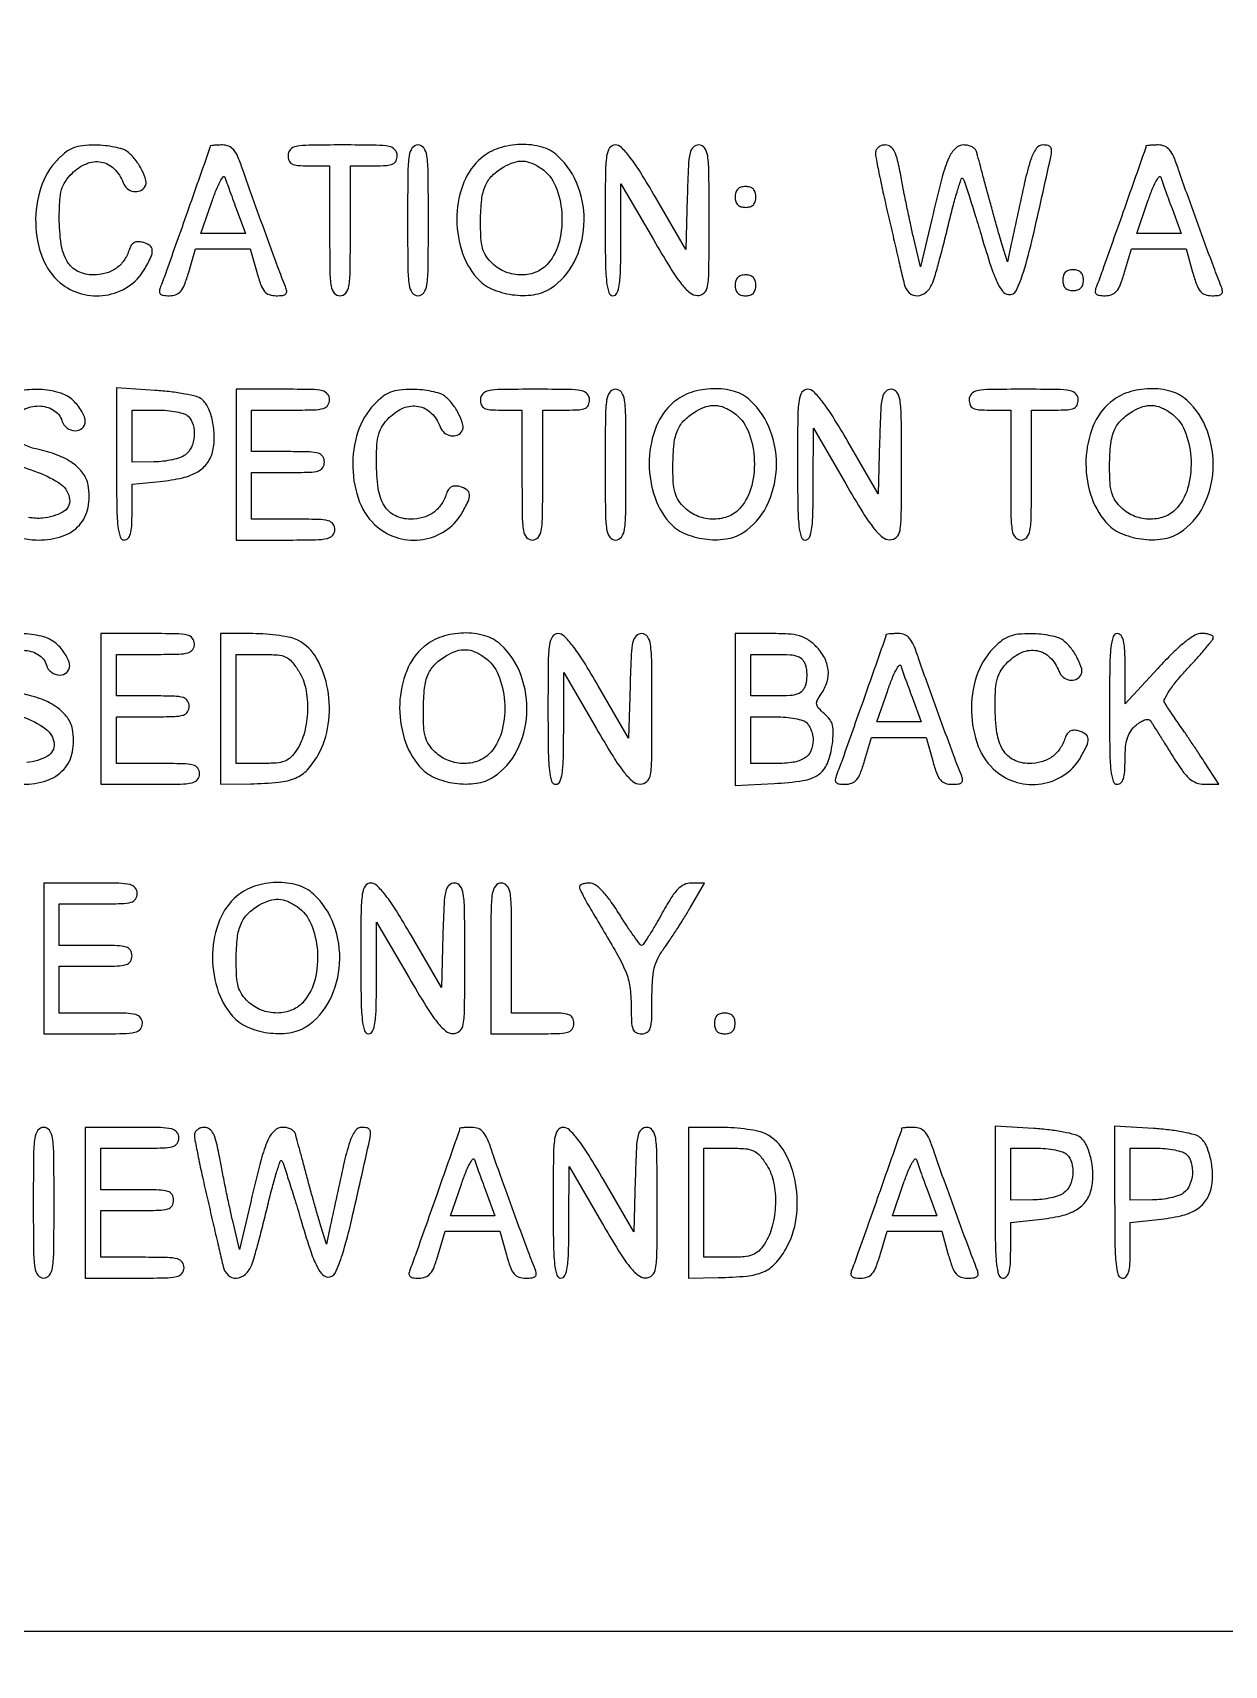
# Model space of a CAD drawing. Extents: x 0 to 1066, y 0 to 761.
# Drawn here: x 895.23 to 914.62, y 228.46 to 255.04 of the extents above; entities that cross this region are included whole.
import ezdxf

# ---------------------------------------------------------------- set-up
doc = ezdxf.new("R2010")
doc.units = 0
doc.header["$MEASUREMENT"] = 0

msp = doc.modelspace()

# ---------------------------------------------------------------- linework, layer by layer
for points in [[(183.390323, 95.266879, 0.000001), (192.989143, 95.254457, 0.000118)], [(479.458836, 95.240684, -0.000004), (502.524384, 95.211821, -0.198594)], [(710.559243, 95.267872, -0.000023), (733.258836, 95.240684, -0.000004), (756.324384, 95.211821, -0.198594)], [(542.992229, 95.24091, -0.000004), (565.972908, 95.212432, -0.198597)], [(606.442229, 95.24091, -0.000004), (629.422908, 95.212432, -0.198597)], [(669.892229, 95.24091, -0.000004), (692.872908, 95.212432, -0.198597)], [(895.072637, 248.897203, -0.123853), (895.327031, 248.959698, -0.133716), (895.566353, 248.8931, -0.183571), (895.703873, 248.719672, 0.153609), (895.785787, 248.603012, 0.157876), (895.918816, 248.555861, 0.194842), (896.034796, 248.599172, 0.210147), (896.0832, 248.709253, 0.093821), (896.069533, 248.781446, 0.037607), (896.025683, 248.87237, 0.035541), (895.962323, 248.965863, 0.037508), (895.887397, 249.047653, 0.118482), (895.66167, 249.176394, 0.061394), (895.339323, 249.228356, 0.060569), (895.007156, 249.200454, 0.10142)], [(895.04714, 246.810565, 0.059042), (895.320273, 246.7782, 0.079385), (895.709477, 246.840386, 0.130563), (895.987288, 247.021024, 0.137881), (896.129428, 247.307502, 0.093265), (896.129628, 247.674247, 0.114024), (896.046095, 247.865128, 0.079467), (895.87707, 248.029886, 0.063948), (895.627722, 248.1617, 0.038754), (895.306566, 248.254434, -0.060203), (895.089887, 248.327177, -0.103319)], [(894.873044, 248.047662, 0.013145), (895.314497, 247.877657, -0.070637), (895.688995, 247.681569, -0.215768), (895.828751, 247.438824, -0.299828), (895.720996, 247.234464, -0.104684), (895.387204, 247.13327, -0.073735), (895.160738, 247.147205, -0.104161)], [(895.073231, 244.983498, -0.133716), (895.312553, 244.9169, -0.183571), (895.450073, 244.743472, 0.153609), (895.531987, 244.626812, 0.157876), (895.665016, 244.579661, 0.194842), (895.780996, 244.622972, 0.210147), (895.8294, 244.733053, 0.093821), (895.815733, 244.805246, 0.037607), (895.771883, 244.89617, 0.035541), (895.708523, 244.989663, 0.037508), (895.633597, 245.071453, 0.118482), (895.40787, 245.200194, 0.061394), (895.085523, 245.252156, 0.060569)], [(895.066473, 242.802, 0.079385), (895.455677, 242.864186, 0.130563), (895.733488, 243.044824, 0.137881), (895.875628, 243.331302, 0.093265), (895.875828, 243.698047, 0.114024), (895.792295, 243.888928, 0.079467), (895.62327, 244.053686, 0.063948), (895.373922, 244.1855, 0.038754), (895.052766, 244.278234, -0.060203)], [(895.060697, 243.901457, -0.070637), (895.435195, 243.705369, -0.215768), (895.574951, 243.462624, -0.299828), (895.467196, 243.258264, -0.104684), (895.133404, 243.15707, -0.073735)]]:
    msp.add_lwpolyline(points, format="xyb")
for points in [[(409.06215, 749.15415), (40.8618, 749.132981), (40.8618, 380.65769), (40.8618, 12.1824), (501.2973, 12.1824), (961.7328, 12.1824), (961.7328, 380.646631), (961.7328, 749.110861), (961.41555, 749.1633, 0.040886), (961.153339, 749.184871, 0.000002), (934.190609, 749.194398, 0.000089), (904.448031, 749.199508, 0.000054), (869.1804, 749.195529, -0.000029), (813.61687, 749.186499, -0.000004), (696.10453, 749.175037, -0.000004), (556.774728, 749.163736, -0.000004)], [(895.626829, 252.96332, 0.114205), (895.358961, 252.51294, 0.083506), (895.276034, 251.934964, 0.085163), (895.386564, 251.372494, 0.127519), (895.675003, 250.966427, 0.108551), (896.020866, 250.784935, 0.105254), (896.415005, 250.762343, 0.106878), (896.779422, 250.901773, 0.11522), (897.042118, 251.176512, 0.021165), (897.150799, 251.379661, 0.127063), (897.173965, 251.496249, 0.232712), (897.131227, 251.571958, 0.086167), (897.016743, 251.624143, 0.067058), (896.939889, 251.633555, 0.120753), (896.878762, 251.617791, 0.12276), (896.832509, 251.575809, 0.07065), (896.799701, 251.507611, -0.072622), (896.713576, 251.330371, -0.089596), (896.585095, 251.199459, -0.08774), (896.416631, 251.119938, -0.066597), (896.213787, 251.0928, -0.114856), (895.963675, 251.151022, -0.145297), (895.790122, 251.311408, -0.099183), (895.690515, 251.594334, -0.035212), (895.6602, 252.024269, -0.014703), (895.668529, 252.307443, -0.055361), (895.698425, 252.482221, -0.07729), (895.759879, 252.614712, -0.049247), (895.867855, 252.746345, -0.096703), (896.101425, 252.903612, -0.146157), (896.343427, 252.930224, -0.15206), (896.553632, 252.82011, -0.107279), (896.699138, 252.59445, 0.127947), (896.765411, 252.500326, 0.131147), (896.86856, 252.451514, 0.142401), (896.975876, 252.462466, 0.159485), (897.055019, 252.529252, 0.211029), (897.069163, 252.631373, 0.047286), (897.003619, 252.798949, 0.046742), (896.895502, 252.97111, 0.065556), (896.767331, 253.099359, 0.088545), (896.690229, 253.139319, 0.025252), (896.559136, 253.172936, 0.02458), (896.404706, 253.196494, 0.023821), (896.247078, 253.205109, 0.026305), (896.03703, 253.195519, 0.068477), (895.890186, 253.160366, 0.074054), (895.765048, 253.088792, 0.034872)], [(898.113595, 253.18665, -0.084799), (898.107091, 253.148634, -0.000052), (897.74112, 252.109862, -0.000388), (897.405576, 251.160128, -0.009822), (897.308575, 250.90245, 0.060048), (897.288983, 250.828719, 0.230938), (897.303232, 250.784862, 0.170663), (897.351325, 250.760754, 0.031659), (897.451579, 250.7544, 0.086283), (897.559694, 250.773197, 0.134827), (897.636523, 250.827159, 0.082591), (897.698596, 250.93417, 0.018432), (897.766068, 251.1351), (897.878476, 251.5158), (898.323443, 251.5158), (898.768411, 251.5158), (898.875, 251.1351, 0.017944), (898.940385, 250.93019, 0.087286), (899.000612, 250.824731, 0.141822), (899.077834, 250.772352, 0.078722), (899.191146, 250.7544, 0.029308), (899.296292, 250.760568, 0.166988), (899.346022, 250.784476, 0.236769), (899.360864, 250.828266, 0.061225), (899.34109, 250.90245, -0.006965), (899.218801, 251.218806, -0.001209), (898.997545, 251.82024, -0.001323), (898.777817, 252.426987, -0.005089), (898.646052, 252.80595, 0.017403), (898.567281, 253.0157, 0.074917), (898.498522, 253.129475, 0.125362), (898.418816, 253.187372, 0.094981), (898.312249, 253.2078, 0.00999), (898.236084, 253.206278, 0.016528), (898.171952, 253.201587, 0.010464), (898.120848, 253.195062, 0.371455)], [(899.3826, 253.0386, 0.094959), (899.399163, 252.952174, 0.184152), (899.44605, 252.901125, 0.098846), (899.539039, 252.87573, 0.017388), (899.721, 252.8694), (900.0594, 252.8694), (900.0594, 251.8119, 0.002827), (900.063131, 251.151941, 0.036854), (900.083934, 250.907737, 0.138781), (900.135194, 250.797268, 0.218517), (900.2286, 250.7544, 0.218517), (900.322006, 250.797268, 0.138781), (900.373266, 250.907737, 0.036854), (900.394069, 251.151941, 0.002827), (900.3978, 251.8119), (900.3978, 252.8694), (900.7785, 252.8694, 0.013964), (900.988258, 252.875259, 0.090841), (901.090463, 252.89995, 0.188085), (901.141034, 252.950995, 0.102588), (901.1592, 253.0386, 0.193568), (901.122002, 253.131085, 0.15568), (901.027013, 253.182621, 0.043488), (900.818005, 253.203867, 0.003595), (900.2709, 253.2078, 0.003595), (899.723795, 253.203867, 0.043488), (899.514788, 253.182621, 0.15568), (899.419798, 253.131085, 0.193568)], [(901.3284, 251.9811, 0.002322), (901.331989, 251.208238, 0.031956), (901.352467, 250.928887, 0.123223), (901.403278, 250.802509, 0.240299), (901.4976, 250.7544, 0.240299), (901.591922, 250.802509, 0.123223), (901.642733, 250.928887, 0.031956), (901.663211, 251.208238, 0.002322), (901.6668, 251.9811, 0.002322), (901.663211, 252.753962, 0.031956), (901.642733, 253.033312, 0.123223), (901.591922, 253.159691, 0.240299), (901.4976, 253.2078, 0.240299), (901.403278, 253.159691, 0.123223), (901.352467, 253.033312, 0.031956), (901.331989, 252.753962, 0.002322)], [(902.527603, 252.995773, 0.123885), (902.244412, 252.603077, 0.085485), (902.130837, 252.064157, 0.082885), (902.203308, 251.502136, 0.104562), (902.455039, 251.043526, 0.111799), (902.693009, 250.867175, 0.06908), (903.029408, 250.771481, 0.069045), (903.379365, 250.771015, 0.111332), (903.657282, 250.875081, 0.131426), (904.038039, 251.30106, 0.103697), (904.198454, 251.900711, 0.101152), (904.10579, 252.527053, 0.118621), (903.775171, 253.026619, 0.118666), (903.515435, 253.173201, 0.075716), (903.169756, 253.217138, 0.073305), (902.814741, 253.155807, 0.095814)], [(904.5432, 251.9811, 0.003213), (904.547528, 251.307579, 0.022561), (904.566538, 250.98, 0.049302), (904.602453, 250.804277, 0.328801), (904.6701, 250.7544, 0.295501), (904.735472, 250.796731, 0.070336), (904.773206, 250.927431, 0.029944), (904.79324, 251.174994, 0.004715), (904.798837, 251.66385), (904.800674, 252.5733), (905.327587, 251.667157, 0.006242), (905.606961, 251.200224, 0.029041), (905.786682, 250.942937, 0.052989), (905.923926, 250.802438, 0.170079), (906.04485, 250.757707, 0.199339), (906.153131, 250.800473, 0.163117), (906.210825, 250.911906, 0.036571), (906.231904, 251.170781, 0.002034), (906.2352, 251.9811, 0.002367), (906.231569, 252.748272, 0.031318), (906.211184, 253.030583, 0.117824), (906.161377, 253.159277, 0.246563), (906.06896, 253.2078, 0.195513), (905.978155, 253.170882, 0.145553), (905.924852, 253.075456, 0.043894), (905.897339, 252.869193, 0.004128), (905.87861, 252.357918), (905.8545, 251.508036), (905.361317, 252.357918, 0.007787), (905.121238, 252.757183, 0.025041), (904.944401, 253.01181, 0.035073), (904.806547, 253.166718, 0.195814), (904.705667, 253.2078, 0.254619), (904.615661, 253.158788, 0.110911), (904.567151, 253.026958, 0.030502), (904.546887, 252.740786, 0.002427)], [(908.9424, 253.080204, 0.047767), (908.950643, 252.994113, 0.002528), (909.004438, 252.723143, 0.003959), (909.072692, 252.401257, 0.00287), (909.153593, 252.043854, -0.000002), (909.2377, 251.681938, -0.000002), (909.315737, 251.346131, -0.000002), (909.381237, 251.064267, -0.000017), (909.409005, 250.94475, 0.147869), (909.490327, 250.803331, 0.205885), (909.625844, 250.753982, 0.176392), (909.771655, 250.816675, 0.11354), (909.875046, 250.971283, 0.021448), (909.917456, 251.099071, 0.003611), (909.986271, 251.347407, 0.003945), (910.062781, 251.640664, 0.003496), (910.137889, 251.947147, -0.006156), (910.21012, 252.235252, -0.010899), (910.277762, 252.470699, -0.005551), (910.338441, 252.658407, -0.556878), (910.36075, 252.66365, -0.11647), (910.38387, 252.626234, -0.001547), (910.469785, 252.365681, -0.004332), (910.566093, 252.061634, -0.00282), (910.672285, 251.708936, 0.006286), (910.818608, 251.234877, 0.030826), (910.920862, 250.974023, 0.058933), (911.010981, 250.828003, 0.190588), (911.107884, 250.772075, 0.326366), (911.230475, 250.836544, 0.039676), (911.349107, 251.136683, 0.018108), (911.503341, 251.714396, 0.002117), (911.795334, 253.01745, 0.040046), (911.808278, 253.11193, 0.15964), (911.793414, 253.167694, 0.190105), (911.750544, 253.198168, 0.060633), (911.671408, 253.2078, 0.243546), (911.558412, 253.14929, 0.075824), (911.470229, 252.973017, 0.023764), (911.368662, 252.59873, 0.001912), (911.152079, 251.6004), (911.089026, 251.3043), (910.998798, 251.6004, -0.004222), (910.954212, 251.751272, -0.001439), (910.891959, 251.971054, -0.00143), (910.824605, 252.214156, -0.001648), (910.761796, 252.4464, 0.00027), (910.703398, 252.664717, 0.000345), (910.649337, 252.865831, 0.000267), (910.6038, 253.034413, 0.002921), (910.585066, 253.10205, 0.133791), (910.560706, 253.142501, 0.071199), (910.512812, 253.176736, 0.062684), (910.44991, 253.199928, 0.057069), (910.381161, 253.2078, 0.191396), (910.243437, 253.153076, 0.101864), (910.136533, 253.000552, 0.038771), (910.028981, 252.687373, 0.004991), (909.85795, 251.998387), (909.673606, 251.22274), (909.564833, 251.68652, -0.004337), (909.516244, 251.902087, -0.002315), (909.45972, 252.169385, -0.002304), (909.404521, 252.442877, -0.003592), (909.359745, 252.67905, 0.011053), (909.302827, 252.956579, 0.057006), (909.250863, 253.10429, 0.121799), (909.187834, 253.17995, 0.159795), (909.102915, 253.2078, 0.077986), (909.041596, 253.198177, 0.090324), (908.989551, 253.170319, 0.100781), (908.954758, 253.128866, 0.124994)], [(913.341595, 253.18665, -0.084799), (913.335091, 253.148634, -0.000052), (912.96912, 252.109862, -0.000388), (912.633576, 251.160128, -0.009822), (912.536575, 250.90245, 0.060048), (912.516983, 250.828719, 0.230938), (912.531232, 250.784862, 0.170663), (912.579325, 250.760754, 0.031659), (912.679579, 250.7544, 0.086283), (912.787694, 250.773197, 0.134827), (912.864523, 250.827159, 0.082591), (912.926596, 250.93417, 0.018432), (912.994068, 251.1351), (913.106476, 251.5158), (913.551443, 251.5158), (913.996411, 251.5158), (914.103, 251.1351, 0.017944), (914.168385, 250.93019, 0.087286), (914.228612, 250.824731, 0.141822), (914.305834, 250.772352, 0.078722), (914.419146, 250.7544, 0.029308), (914.524292, 250.760568, 0.166988), (914.574022, 250.784476, 0.236769), (914.588864, 250.828266, 0.061225), (914.56909, 250.90245, -0.006965), (914.446801, 251.218806, -0.001209), (914.225545, 251.82024, -0.001323), (914.005817, 252.426987, -0.005089), (913.874052, 252.80595, 0.017403), (913.795281, 253.0157, 0.074917), (913.726522, 253.129475, 0.125362), (913.646816, 253.187372, 0.094981), (913.540249, 253.2078, 0.00999), (913.464084, 253.206278, 0.016528), (913.399952, 253.201587, 0.010464), (913.348848, 253.195062, 0.371455)], [(903.506697, 252.824039, -0.143223), (903.734398, 252.539723, -0.079931), (903.83686, 252.104553, -0.077332), (903.798665, 251.643418, -0.11509), (903.617396, 251.28315, -0.119537), (903.428984, 251.143595, -0.098447), (903.183327, 251.092952, -0.09388), (902.926877, 251.139662, -0.097006), (902.708603, 251.276747, -0.056872), (902.607683, 251.39584, -0.080028), (902.549787, 251.522196, -0.054705), (902.521963, 251.693924, -0.014142), (902.515491, 251.974697, -0.025001), (902.534555, 252.319555, -0.075567), (902.593982, 252.546538, -0.098225), (902.707437, 252.711405, -0.062967), (902.8935, 252.851819, -0.051006), (903.058266, 252.925158, -0.090781), (903.204914, 252.945195, -0.090761), (903.349171, 252.911981, -0.050966)], [(898.539755, 252.17145), (898.689544, 251.7696), (898.327238, 251.7696), (897.964932, 251.7696), (898.142743, 252.284018, -0.011999), (898.213493, 252.473824, -0.026422), (898.278517, 252.614259, -0.047278), (898.328834, 252.690901, -0.601846), (898.35526, 252.685868, 0.009837), (898.377096, 252.619695, 0.001488), (898.423771, 252.488323, 0.001668), (898.479862, 252.333556, 0.001442)], [(906.6582, 252.3618, 0.072254), (906.668931, 252.287931, 0.124864), (906.7005, 252.2349, 0.124864), (906.753531, 252.203331, 0.072254), (906.8274, 252.1926, 0.072254), (906.901269, 252.203331, 0.124864), (906.9543, 252.2349, 0.124864), (906.985869, 252.287931, 0.072254), (906.9966, 252.3618, 0.072254), (906.985869, 252.435669, 0.124864), (906.9543, 252.4887, 0.124864), (906.901269, 252.520269, 0.072254), (906.8274, 252.531, 0.072254), (906.753531, 252.520269, 0.124864), (906.7005, 252.4887, 0.124864), (906.668931, 252.435669, 0.072254)], [(913.767755, 252.17145), (913.917544, 251.7696), (913.555238, 251.7696), (913.192932, 251.7696), (913.370743, 252.284018, -0.011999), (913.441493, 252.473824, -0.026422), (913.506517, 252.614259, -0.047278), (913.556834, 252.690901, -0.601846), (913.58326, 252.685868, 0.009837), (913.605096, 252.619695, 0.001488), (913.651771, 252.488323, 0.001668), (913.707862, 252.333556, 0.001442)], [(911.988, 251.0082, 0.072254), (911.998731, 250.934331, 0.124864), (912.0303, 250.8813, 0.124864), (912.083331, 250.849731, 0.072254), (912.1572, 250.839, 0.072254), (912.231069, 250.849731, 0.124864), (912.2841, 250.8813, 0.124864), (912.315669, 250.934331, 0.072254), (912.3264, 251.0082, 0.072254), (912.315669, 251.082069, 0.124864), (912.2841, 251.1351, 0.124864), (912.231069, 251.166669, 0.072254), (912.1572, 251.1774, 0.072254), (912.083331, 251.166669, 0.124864), (912.0303, 251.1351, 0.124864), (911.998731, 251.082069, 0.072254)], [(906.6582, 250.9236, 0.072254), (906.668931, 250.849731, 0.124864), (906.7005, 250.7967, 0.124864), (906.753531, 250.765131, 0.072254), (906.8274, 250.7544, 0.072254), (906.901269, 250.765131, 0.124864), (906.9543, 250.7967, 0.124864), (906.985869, 250.849731, 0.072254), (906.9966, 250.9236, 0.072254), (906.985869, 250.997469, 0.124864), (906.9543, 251.0505, 0.124864), (906.901269, 251.082069, 0.072254), (906.8274, 251.0928, 0.072254), (906.753531, 251.082069, 0.124864), (906.7005, 251.0505, 0.124864), (906.668931, 250.997469, 0.072254)], [(896.5908, 248.016026, 0.003177), (896.595121, 247.336044, 0.022367), (896.614118, 247.005654, 0.048715), (896.64998, 246.828302, 0.329705), (896.7177, 246.7782, 0.208378), (896.778043, 246.80449, 0.11961), (896.817531, 246.874927, 0.055661), (896.838906, 247.005999, 0.012613), (896.8446, 247.231664), (896.8446, 247.685128), (897.29955, 247.732083, 0.029754), (897.665321, 247.791988, 0.076952), (897.913388, 247.889757, 0.106873), (898.071428, 248.034632, 0.100256), (898.160012, 248.23512, 0.058942), (898.182983, 248.467686, 0.048856), (898.15394, 248.714941, 0.051542), (898.082641, 248.931871, 0.114883), (897.978197, 249.069457, 0.111025), (897.894735, 249.112019, 0.015594), (897.704766, 249.15435, 0.017167), (897.473129, 249.190244, 0.01383), (897.222235, 249.213328), (896.5908, 249.253851)], [(898.5366, 248.0049), (898.5366, 246.7782), (899.3403, 246.7782, 0.004147), (899.831009, 246.78227, 0.047763), (900.022388, 246.803803, 0.16431), (900.109794, 246.855393, 0.179874), (900.144, 246.9474, 0.157888), (900.11446, 247.038616, 0.176663), (900.03825, 247.090162, 0.055952), (899.873378, 247.112253, 0.005351), (899.4672, 247.1166), (898.7904, 247.1166), (898.7904, 247.4973), (898.7904, 247.878), (899.3826, 247.878, 0.006583), (899.732492, 247.882607, 0.063075), (899.879625, 247.905193, 0.183695), (899.94847, 247.956626, 0.142406), (899.9748, 248.0472, 0.142406), (899.94847, 248.137774, 0.183695), (899.879625, 248.189207, 0.063075), (899.732492, 248.211793, 0.006583), (899.3826, 248.2164), (898.7904, 248.2164), (898.7904, 248.5548), (898.7904, 248.8932), (899.4249, 248.8932, 0.005909), (899.802926, 248.897667, 0.059311), (899.958938, 248.91999, 0.180365), (900.031456, 248.971488, 0.150217), (900.0594, 249.0624, 0.17273), (900.026727, 249.154157, 0.168559), (899.943075, 249.20575, 0.050222), (899.760522, 249.227449, 0.004487), (899.298, 249.2316), (898.5366, 249.2316)], [(900.787429, 248.98712, 0.114205), (900.519561, 248.53674, 0.083506), (900.436634, 247.958764, 0.085163), (900.547164, 247.396294, 0.127519), (900.835603, 246.990227, 0.108551), (901.181466, 246.808735, 0.105254), (901.575605, 246.786143, 0.106878), (901.940022, 246.925573, 0.11522), (902.202718, 247.200312, 0.021165), (902.311399, 247.403461, 0.127063), (902.334565, 247.520049, 0.232712), (902.291827, 247.595758, 0.086167), (902.177343, 247.647943, 0.067058), (902.100489, 247.657355, 0.120753), (902.039362, 247.641591, 0.12276), (901.993109, 247.599609, 0.07065), (901.960301, 247.531411, -0.072622), (901.874176, 247.354171, -0.089596), (901.745695, 247.223259, -0.08774), (901.577231, 247.143738, -0.066597), (901.374387, 247.1166, -0.114856), (901.124275, 247.174822, -0.145297), (900.950722, 247.335208, -0.099183), (900.851115, 247.618134, -0.035212), (900.8208, 248.048069, -0.014703), (900.829129, 248.331243, -0.055361), (900.859025, 248.506021, -0.07729), (900.920479, 248.638512, -0.049247), (901.028455, 248.770145, -0.096703), (901.262025, 248.927412, -0.146157), (901.504027, 248.954024, -0.15206), (901.714232, 248.84391, -0.107279), (901.859738, 248.61825, 0.127947), (901.926011, 248.524126, 0.131147), (902.02916, 248.475314, 0.142401), (902.136476, 248.486266, 0.159485), (902.215619, 248.553052, 0.211029), (902.229763, 248.655173, 0.047286), (902.164219, 248.822749, 0.046742), (902.056102, 248.99491, 0.065556), (901.927931, 249.123159, 0.088545), (901.850829, 249.163119, 0.025252), (901.719736, 249.196736, 0.02458), (901.565306, 249.220294, 0.023821), (901.407678, 249.228909, 0.026305), (901.19763, 249.219319, 0.068477), (901.050786, 249.184166, 0.074054), (900.925648, 249.112592, 0.034872)], [(902.5128, 249.0624, 0.094959), (902.529363, 248.975974, 0.184152), (902.57625, 248.924925, 0.098846), (902.669239, 248.89953, 0.017388), (902.8512, 248.8932), (903.1896, 248.8932), (903.1896, 247.8357, 0.002827), (903.193331, 247.175741, 0.036854), (903.214134, 246.931537, 0.138781), (903.265394, 246.821068, 0.218517), (903.3588, 246.7782, 0.218517), (903.452206, 246.821068, 0.138781), (903.503466, 246.931537, 0.036854), (903.524269, 247.175741, 0.002827), (903.528, 247.8357), (903.528, 248.8932), (903.9087, 248.8932, 0.013964), (904.118458, 248.899059, 0.090841), (904.220663, 248.92375, 0.188085), (904.271234, 248.974795, 0.102588), (904.2894, 249.0624, 0.193568), (904.252202, 249.154885, 0.15568), (904.157213, 249.206421, 0.043488), (903.948205, 249.227667, 0.003595), (903.4011, 249.2316, 0.003595), (902.853995, 249.227667, 0.043488), (902.644988, 249.206421, 0.15568), (902.549998, 249.154885, 0.193568)], [(904.5432, 248.0049, 0.002322), (904.546789, 247.232038, 0.031956), (904.567267, 246.952687, 0.123223), (904.618078, 246.826309, 0.240299), (904.7124, 246.7782, 0.240299), (904.806722, 246.826309, 0.123223), (904.857533, 246.952687, 0.031956), (904.878011, 247.232038, 0.002322), (904.8816, 248.0049, 0.002322), (904.878011, 248.777762, 0.031956), (904.857533, 249.057112, 0.123223), (904.806722, 249.183491, 0.240299), (904.7124, 249.2316, 0.240299), (904.618078, 249.183491, 0.123223), (904.567267, 249.057112, 0.031956), (904.546789, 248.777762, 0.002322)], [(905.657803, 249.019573, 0.123885), (905.374612, 248.626877, 0.085485), (905.261037, 248.087957, 0.082885), (905.333508, 247.525936, 0.104562), (905.585239, 247.067326, 0.111799), (905.823209, 246.890975, 0.06908), (906.159608, 246.795281, 0.069045), (906.509565, 246.794815, 0.111332), (906.787482, 246.898881, 0.131426), (907.168239, 247.32486, 0.103697), (907.328654, 247.924511, 0.101152), (907.23599, 248.550853, 0.118621), (906.905371, 249.050419, 0.118666), (906.645635, 249.197001, 0.075716), (906.299956, 249.240938, 0.073305), (905.944941, 249.179607, 0.095814)], [(907.6734, 248.0049, 0.003213), (907.677728, 247.331379, 0.022561), (907.696738, 247.0038, 0.049302), (907.732653, 246.828077, 0.328801), (907.8003, 246.7782, 0.295501), (907.865672, 246.820531, 0.070336), (907.903406, 246.951231, 0.029944), (907.92344, 247.198794, 0.004715), (907.929037, 247.68765), (907.930874, 248.5971), (908.457787, 247.690957, 0.006242), (908.737161, 247.224024, 0.029041), (908.916882, 246.966737, 0.052989), (909.054126, 246.826238, 0.170079), (909.17505, 246.781507, 0.199339), (909.283331, 246.824273, 0.163117), (909.341025, 246.935706, 0.036571), (909.362104, 247.194581, 0.002034), (909.3654, 248.0049, 0.002367), (909.361769, 248.772072, 0.031318), (909.341384, 249.054383, 0.117824), (909.291577, 249.183077, 0.246563), (909.19916, 249.2316, 0.195513), (909.108355, 249.194682, 0.145553), (909.055052, 249.099256, 0.043894), (909.027539, 248.892993, 0.004128), (909.00881, 248.381718), (908.9847, 247.531836), (908.491517, 248.381718, 0.007787), (908.251438, 248.780983, 0.025041), (908.074601, 249.03561, 0.035073), (907.936747, 249.190518, 0.195814), (907.835867, 249.2316, 0.254619), (907.745861, 249.182588, 0.110911), (907.697351, 249.050758, 0.030502), (907.677087, 248.764586, 0.002427)], [(910.4652, 249.0624, 0.094959), (910.481763, 248.975974, 0.184152), (910.52865, 248.924925, 0.098846), (910.621639, 248.89953, 0.017388), (910.8036, 248.8932), (911.142, 248.8932), (911.142, 247.8357, 0.002827), (911.145731, 247.175741, 0.036854), (911.166534, 246.931537, 0.138781), (911.217794, 246.821068, 0.218517), (911.3112, 246.7782, 0.218517), (911.404606, 246.821068, 0.138781), (911.455866, 246.931537, 0.036854), (911.476669, 247.175741, 0.002827), (911.4804, 247.8357), (911.4804, 248.8932), (911.8611, 248.8932, 0.013964), (912.070858, 248.899059, 0.090841), (912.173063, 248.92375, 0.188085), (912.223634, 248.974795, 0.102588), (912.2418, 249.0624, 0.193568), (912.204602, 249.154885, 0.15568), (912.109613, 249.206421, 0.043488), (911.900605, 249.227667, 0.003595), (911.3535, 249.2316, 0.003595), (910.806395, 249.227667, 0.043488), (910.597388, 249.206421, 0.15568), (910.502398, 249.154885, 0.193568)], [(912.764203, 249.019573, 0.123885), (912.481012, 248.626877, 0.085485), (912.367437, 248.087957, 0.082885), (912.439908, 247.525936, 0.104562), (912.691639, 247.067326, 0.111799), (912.929609, 246.890975, 0.06908), (913.266008, 246.795281, 0.069045), (913.615965, 246.794815, 0.111332), (913.893882, 246.898881, 0.131426), (914.274639, 247.32486, 0.103697), (914.435054, 247.924511, 0.101152), (914.34239, 248.550853, 0.118621), (914.011771, 249.050419, 0.118666), (913.752035, 249.197001, 0.075716), (913.406356, 249.240938, 0.073305), (913.051341, 249.179607, 0.095814)], [(897.75828, 248.79168, -0.13151), (897.837434, 248.654669, -0.084316), (897.8548, 248.470715, -0.084006), (897.810413, 248.290681, -0.128741), (897.71175, 248.164967, -0.079472), (897.630395, 248.121501, -0.027293), (897.501572, 248.084804, -0.026323), (897.352663, 248.059196, -0.027554), (897.20415, 248.049891), (896.8446, 248.0472), (896.8446, 248.4702), (896.8446, 248.8932), (897.25068, 248.8932, -0.022886), (897.413585, 248.88574, -0.026473), (897.567296, 248.863378, -0.026952), (897.693495, 248.830981, -0.120635)], [(906.636897, 248.847839, -0.143223), (906.864598, 248.563523, -0.079931), (906.96706, 248.128353, -0.077332), (906.928865, 247.667218, -0.11509), (906.747596, 247.30695, -0.119537), (906.559184, 247.167395, -0.098447), (906.313527, 247.116752, -0.09388), (906.057077, 247.163462, -0.097006), (905.838803, 247.300547, -0.056872), (905.737883, 247.41964, -0.080028), (905.679987, 247.545996, -0.054705), (905.652163, 247.717724, -0.014142), (905.645691, 247.998497, -0.025001), (905.664755, 248.343355, -0.075567), (905.724182, 248.570338, -0.098225), (905.837637, 248.735205, -0.062967), (906.0237, 248.875619, -0.051006), (906.188466, 248.948958, -0.090781), (906.335114, 248.968995, -0.090761), (906.479371, 248.935781, -0.050966)], [(913.743297, 248.847839, -0.143223), (913.970998, 248.563523, -0.079931), (914.07346, 248.128353, -0.077332), (914.035265, 247.667218, -0.11509), (913.853996, 247.30695, -0.119537), (913.665584, 247.167395, -0.098447), (913.419927, 247.116752, -0.09388), (913.163477, 247.163462, -0.097006), (912.945203, 247.300547, -0.056872), (912.844283, 247.41964, -0.080028), (912.786387, 247.545996, -0.054705), (912.758563, 247.717724, -0.014142), (912.752091, 247.998497, -0.025001), (912.771155, 248.343355, -0.075567), (912.830582, 248.570338, -0.098225), (912.944037, 248.735205, -0.062967), (913.1301, 248.875619, -0.051006), (913.294866, 248.948958, -0.090781), (913.441514, 248.968995, -0.090761), (913.585771, 248.935781, -0.050966)], [(896.337, 244.0287), (896.337, 242.802), (897.1407, 242.802, 0.004147), (897.631409, 242.80607, 0.047763), (897.822788, 242.827603, 0.16431), (897.910194, 242.879193, 0.179874), (897.9444, 242.9712, 0.157888), (897.91486, 243.062416, 0.176663), (897.83865, 243.113962, 0.055952), (897.673778, 243.136053, 0.005351), (897.2676, 243.1404), (896.5908, 243.1404), (896.5908, 243.5211), (896.5908, 243.9018), (897.183, 243.9018, 0.006583), (897.532892, 243.906407, 0.063075), (897.680025, 243.928993, 0.183695), (897.74887, 243.980426, 0.142406), (897.7752, 244.071, 0.142406), (897.74887, 244.161574, 0.183695), (897.680025, 244.213007, 0.063075), (897.532892, 244.235593, 0.006583), (897.183, 244.2402), (896.5908, 244.2402), (896.5908, 244.5786), (896.5908, 244.917), (897.2253, 244.917, 0.005909), (897.603326, 244.921467, 0.059311), (897.759338, 244.94379, 0.180365), (897.831856, 244.995288, 0.150217), (897.8598, 245.0862, 0.17273), (897.827127, 245.177957, 0.168559), (897.743475, 245.22955, 0.050222), (897.560922, 245.251249, 0.004487), (897.0984, 245.2554), (896.337, 245.2554)], [(898.2828, 244.0287), (898.2828, 242.802), (898.76925, 242.810433, 0.018847), (899.23222, 242.835933, 0.076273), (899.505629, 242.904281, 0.107083), (899.696818, 243.038069, 0.057946), (899.867022, 243.270964, 0.09461), (900.038013, 243.775618, 0.077415), (900.028601, 244.346231, 0.083451), (899.852967, 244.846665, 0.148656), (899.542784, 245.148403, 0.065462), (899.43044, 245.188866, 0.01784), (899.244459, 245.222574, 0.017725), (899.028831, 245.245991, 0.017594), (898.81155, 245.254153), (898.2828, 245.2554)], [(901.597003, 245.043373, 0.123885), (901.313812, 244.650677, 0.085485), (901.200237, 244.111757, 0.082885), (901.272708, 243.549736, 0.104562), (901.524439, 243.091126, 0.111799), (901.762409, 242.914775, 0.06908), (902.098808, 242.819081, 0.069045), (902.448765, 242.818615, 0.111332), (902.726682, 242.922681, 0.131426), (903.107439, 243.34866, 0.103697), (903.267854, 243.948311, 0.101152), (903.17519, 244.574653, 0.118621), (902.844571, 245.074219, 0.118666), (902.584835, 245.220801, 0.075716), (902.239156, 245.264738, 0.073305), (901.884141, 245.203407, 0.095814)], [(903.6126, 244.0287, 0.003213), (903.616928, 243.355179, 0.022561), (903.635938, 243.0276, 0.049302), (903.671853, 242.851877, 0.328801), (903.7395, 242.802, 0.295501), (903.804872, 242.844331, 0.070336), (903.842606, 242.975031, 0.029944), (903.86264, 243.222594, 0.004715), (903.868237, 243.71145), (903.870074, 244.6209), (904.396987, 243.714757, 0.006242), (904.676361, 243.247824, 0.029041), (904.856082, 242.990537, 0.052989), (904.993326, 242.850038, 0.170079), (905.11425, 242.805307, 0.199339), (905.222531, 242.848073, 0.163117), (905.280225, 242.959506, 0.036571), (905.301304, 243.218381, 0.002034), (905.3046, 244.0287, 0.002367), (905.300969, 244.795872, 0.031318), (905.280584, 245.078183, 0.117824), (905.230777, 245.206877, 0.246563), (905.13836, 245.2554, 0.195513), (905.047555, 245.218482, 0.145553), (904.994252, 245.123056, 0.043894), (904.966739, 244.916793, 0.004128), (904.94801, 244.405518), (904.9239, 243.555636), (904.430717, 244.405518, 0.007787), (904.190638, 244.804783, 0.025041), (904.013801, 245.05941, 0.035073), (903.875947, 245.214318, 0.195814), (903.775067, 245.2554, 0.254619), (903.685061, 245.206388, 0.110911), (903.636551, 245.074558, 0.030502), (903.616287, 244.788386, 0.002427)], [(906.6582, 244.019453), (906.6582, 242.783506), (907.291249, 242.815474, 0.024309), (907.762174, 242.862279, 0.112633), (908.015326, 242.961048, 0.153372), (908.159142, 243.142535, 0.058166), (908.23988, 243.459348, 0.023573), (908.255621, 243.641507, 0.073694), (908.24239, 243.763463, 0.094912), (908.197036, 243.858702, 0.057312), (908.111725, 243.950608, -0.027153), (908.017013, 244.041059, -0.149392), (907.986177, 244.103688, -0.161279), (907.996837, 244.17022, -0.033096), (908.059333, 244.273345, 0.080592), (908.153689, 244.468587, 0.100315), (908.171643, 244.668937, 0.097349), (908.109981, 244.865023, 0.071783), (907.973345, 245.047745, 0.050512), (907.839195, 245.157221, 0.079484), (907.704003, 245.218387, 0.053942), (907.52151, 245.247552, 0.012674), (907.211945, 245.2554), (906.6582, 245.2554)], [(909.111595, 245.23425, -0.084799), (909.105091, 245.196234, -0.000052), (908.73912, 244.157462, -0.000388), (908.403576, 243.207728, -0.009822), (908.306575, 242.95005, 0.060048), (908.286983, 242.876319, 0.230938), (908.301232, 242.832462, 0.170663), (908.349325, 242.808354, 0.031659), (908.449579, 242.802, 0.086283), (908.557694, 242.820797, 0.134827), (908.634523, 242.874759, 0.082591), (908.696596, 242.98177, 0.018432), (908.764068, 243.1827), (908.876476, 243.5634), (909.321443, 243.5634), (909.766411, 243.5634), (909.873, 243.1827, 0.017944), (909.938385, 242.97779, 0.087286), (909.998612, 242.872331, 0.141822), (910.075834, 242.819952, 0.078722), (910.189146, 242.802, 0.029308), (910.294292, 242.808168, 0.166988), (910.344022, 242.832076, 0.236769), (910.358864, 242.875866, 0.061225), (910.33909, 242.95005, -0.006965), (910.216801, 243.266406, -0.001209), (909.995545, 243.86784, -0.001323), (909.775817, 244.474587, -0.005089), (909.644052, 244.85355, 0.017403), (909.565281, 245.0633, 0.074917), (909.496522, 245.177075, 0.125362), (909.416816, 245.234972, 0.094981), (909.310249, 245.2554, 0.00999), (909.234084, 245.253878, 0.016528), (909.169952, 245.249187, 0.010464), (909.118848, 245.242662, 0.371455)], [(910.854829, 245.01092, 0.114205), (910.586961, 244.56054, 0.083506), (910.504034, 243.982564, 0.085163), (910.614564, 243.420094, 0.127519), (910.903003, 243.014027, 0.108551), (911.248866, 242.832535, 0.105254), (911.643005, 242.809943, 0.106878), (912.007422, 242.949373, 0.11522), (912.270118, 243.224112, 0.021165), (912.378799, 243.427261, 0.127063), (912.401965, 243.543849, 0.232712), (912.359227, 243.619558, 0.086167), (912.244743, 243.671743, 0.067058), (912.167889, 243.681155, 0.120753), (912.106762, 243.665391, 0.12276), (912.060509, 243.623409, 0.07065), (912.027701, 243.555211, -0.072622), (911.941576, 243.377971, -0.089596), (911.813095, 243.247059, -0.08774), (911.644631, 243.167538, -0.066597), (911.441787, 243.1404, -0.114856), (911.191675, 243.198622, -0.145297), (911.018122, 243.359008, -0.099183), (910.918515, 243.641934, -0.035212), (910.8882, 244.071869, -0.014703), (910.896529, 244.355043, -0.055361), (910.926425, 244.529821, -0.07729), (910.987879, 244.662312, -0.049247), (911.095855, 244.793945, -0.096703), (911.329425, 244.951212, -0.146157), (911.571427, 244.977824, -0.15206), (911.781632, 244.86771, -0.107279), (911.927138, 244.64205, 0.127947), (911.993411, 244.547926, 0.131147), (912.09656, 244.499114, 0.142401), (912.203876, 244.510066, 0.159485), (912.283019, 244.576852, 0.211029), (912.297163, 244.678973, 0.047286), (912.231619, 244.846549, 0.046742), (912.123502, 245.01871, 0.065556), (911.995331, 245.146959, 0.088545), (911.918229, 245.186919, 0.025252), (911.787136, 245.220536, 0.02458), (911.632706, 245.244094, 0.023821), (911.475078, 245.252709, 0.026305), (911.26503, 245.243119, 0.068477), (911.118186, 245.207966, 0.074054), (910.993048, 245.136392, 0.034872)], [(912.7494, 244.0287, 0.003213), (912.753728, 243.355179, 0.022561), (912.772738, 243.0276, 0.049302), (912.808653, 242.851877, 0.328801), (912.8763, 242.802, 0.195173), (912.935755, 242.826127, 0.124534), (912.97541, 242.890516, 0.061002), (912.997228, 243.00883, 0.015127), (913.0032, 243.206198, -0.022104), (913.012256, 243.410948, -0.055956), (913.041843, 243.556758, -0.072778), (913.09682, 243.668482, -0.065118), (913.183301, 243.764604, -0.036285), (913.257822, 243.819575, -0.064391), (913.326939, 243.851644, -0.094673), (913.381942, 243.858111, -0.234713), (913.415951, 243.838055, -0.004028), (913.449866, 243.785005, -0.000308), (913.540043, 243.64122, -0.000423), (913.64736, 243.469548, -0.000322), (913.7646, 243.28138, 0.013499), (913.92971, 243.03131, 0.056738), (914.048725, 242.896678, 0.094374), (914.161502, 242.828253, 0.087664), (914.29455, 242.80373), (914.528401, 242.802), (914.296848, 243.16155, 0.002746), (914.195027, 243.317765, 0.002011), (914.080391, 243.490036, 0.002032), (913.97051, 243.652299, 0.004505), (913.885129, 243.7749, -0.003474), (913.812013, 243.879429, -0.003611), (913.741303, 243.983632, -0.003478), (913.681423, 244.074626, -0.015688), (913.648509, 244.129077, -0.25502), (913.647685, 244.192793, -0.02513), (913.728871, 244.329245, -0.026088), (913.852127, 244.495091, -0.015703), (914.014289, 244.678977, 0.006298), (914.176261, 244.85583, 0.009352), (914.313207, 245.015091, 0.005062), (914.424096, 245.151832, 0.159541), (914.438961, 245.19195, 0.259665), (914.426517, 245.216467, 0.064446), (914.384768, 245.237375, 0.04954), (914.323797, 245.252074, 0.031664), (914.25105, 245.257487, 0.136814), (914.136834, 245.226983, 0.034876), (913.977468, 245.117336, 0.02706), (913.779076, 244.941048, 0.011695), (913.53375, 244.686437), (913.0068, 244.1133), (913.005, 244.68435, 0.00897), (912.99882, 244.977293, 0.045692), (912.977651, 245.138775, 0.10506), (912.938341, 245.224258, 0.236893), (912.8763, 245.2554, 0.328801), (912.808653, 245.205523, 0.049302), (912.772738, 245.0298, 0.022561), (912.753728, 244.702221, 0.003213)], [(899.557753, 244.64205, -0.090931), (899.670074, 244.360331, -0.056823), (899.700135, 244.005409, -0.056208), (899.649225, 243.647588, -0.081785), (899.52043, 243.356709, -0.053857), (899.427167, 243.243166, -0.102503), (899.328165, 243.179535, -0.073821), (899.190488, 243.148809, -0.018052), (898.95765, 243.1404), (898.5366, 243.1404), (898.5366, 244.0287), (898.5366, 244.917), (898.960843, 244.917, -0.017821), (899.210818, 244.908088, -0.090339), (899.345317, 244.873535, -0.111314), (899.445076, 244.797166, -0.033754)], [(902.576097, 244.871639, -0.143223), (902.803798, 244.587323, -0.079931), (902.90626, 244.152153, -0.077332), (902.868065, 243.691018, -0.11509), (902.686796, 243.33075, -0.119537), (902.498384, 243.191195, -0.098447), (902.252727, 243.140552, -0.09388), (901.996277, 243.187262, -0.097006), (901.778003, 243.324347, -0.056872), (901.677083, 243.44344, -0.080028), (901.619187, 243.569796, -0.054705), (901.591363, 243.741524, -0.014142), (901.584891, 244.022297, -0.025001), (901.603955, 244.367155, -0.075567), (901.663382, 244.594138, -0.098225), (901.776837, 244.759005, -0.062967), (901.9629, 244.899419, -0.051006), (902.127666, 244.972758, -0.090781), (902.274314, 244.992795, -0.090761), (902.418571, 244.959581, -0.050966)], [(907.8003, 244.7478, -0.047189), (907.816979, 244.67069, -0.029688), (907.822452, 244.5786, -0.029688), (907.816979, 244.48651, -0.047189), (907.8003, 244.4094, -0.103276), (907.752162, 244.323974, -0.127418), (907.676871, 244.272647, -0.071188), (907.551844, 244.246946, -0.015153), (907.329299, 244.2402), (906.912, 244.2402), (906.912, 244.5786), (906.912, 244.917), (907.329299, 244.917, -0.015153), (907.551844, 244.910254, -0.071188), (907.676871, 244.884553, -0.127418), (907.752162, 244.833226, -0.103276)], [(909.537755, 244.21905), (909.687544, 243.8172), (909.325238, 243.8172), (908.962932, 243.8172), (909.140743, 244.331618, -0.011999), (909.211493, 244.521424, -0.026422), (909.276517, 244.661859, -0.047278), (909.326834, 244.738501, -0.601846), (909.35326, 244.733468, 0.009837), (909.375096, 244.667295, 0.001488), (909.421771, 244.535923, 0.001668), (909.477862, 244.381156, 0.001442)], [(907.82568, 243.80028, -0.070395), (907.864594, 243.748539, -0.038897), (907.897379, 243.676394, -0.037889), (907.919731, 243.59657, -0.049362), (907.9272, 243.5211, -0.103441), (907.890545, 243.345818, -0.151109), (907.788193, 243.227279, -0.105063), (907.604777, 243.160485, -0.034985), (907.31808, 243.1404), (906.912, 243.1404), (906.912, 243.5211), (906.912, 243.9018), (907.31808, 243.9018, -0.022886), (907.480985, 243.89434, -0.026473), (907.634696, 243.871978, -0.026952), (907.760895, 243.839581, -0.120635)], [(895.4064, 239.9679), (895.4064, 238.7412), (896.2101, 238.7412, 0.004147), (896.700809, 238.74527, 0.047763), (896.892188, 238.766803, 0.16431), (896.979594, 238.818393, 0.179874), (897.0138, 238.9104, 0.157888), (896.98426, 239.001616, 0.176663), (896.90805, 239.053162, 0.055952), (896.743178, 239.075253, 0.005351), (896.337, 239.0796), (895.6602, 239.0796), (895.6602, 239.4603), (895.6602, 239.841), (896.2524, 239.841, 0.006583), (896.602292, 239.845607, 0.063075), (896.749425, 239.868193, 0.183695), (896.81827, 239.919626, 0.142406), (896.8446, 240.0102, 0.142406), (896.81827, 240.100774, 0.183695), (896.749425, 240.152207, 0.063075), (896.602292, 240.174793, 0.006583), (896.2524, 240.1794), (895.6602, 240.1794), (895.6602, 240.5178), (895.6602, 240.8562), (896.2947, 240.8562, 0.005909), (896.672726, 240.860667, 0.059311), (896.828737, 240.88299, 0.180365), (896.901256, 240.934488, 0.150217), (896.9292, 241.0254, 0.17273), (896.896527, 241.117157, 0.168559), (896.812875, 241.16875, 0.050222), (896.630322, 241.190449, 0.004487), (896.1678, 241.1946), (895.4064, 241.1946)], [(898.551403, 240.982573, 0.123885), (898.268212, 240.589877, 0.085485), (898.154637, 240.050957, 0.082885), (898.227108, 239.488936, 0.104562), (898.478839, 239.030326, 0.111799), (898.716809, 238.853975, 0.06908), (899.053208, 238.758281, 0.069045), (899.403165, 238.757815, 0.111332), (899.681082, 238.861881, 0.131426), (900.061839, 239.28786, 0.103697), (900.222254, 239.887511, 0.101152), (900.12959, 240.513853, 0.118621), (899.798971, 241.013419, 0.118666), (899.539235, 241.160001, 0.075716), (899.193556, 241.203938, 0.073305), (898.838541, 241.142607, 0.095814)], [(900.567, 239.9679, 0.003213), (900.571328, 239.294379, 0.022561), (900.590338, 238.9668, 0.049302), (900.626253, 238.791077, 0.328801), (900.6939, 238.7412, 0.295501), (900.759272, 238.783531, 0.070336), (900.797006, 238.914231, 0.029944), (900.81704, 239.161794, 0.004715), (900.822637, 239.65065), (900.824474, 240.5601), (901.351387, 239.653957, 0.006242), (901.630761, 239.187024, 0.029041), (901.810482, 238.929737, 0.052989), (901.947726, 238.789238, 0.170079), (902.06865, 238.744507, 0.199339), (902.176931, 238.787273, 0.163117), (902.234625, 238.898706, 0.036571), (902.255704, 239.157581, 0.002034), (902.259, 239.9679, 0.002367), (902.255369, 240.735072, 0.031318), (902.234984, 241.017383, 0.117824), (902.185177, 241.146077, 0.246563), (902.09276, 241.1946, 0.195513), (902.001955, 241.157682, 0.145553), (901.948652, 241.062256, 0.043894), (901.921139, 240.855993, 0.004128), (901.90241, 240.344718), (901.8783, 239.494836), (901.385117, 240.344718, 0.007787), (901.145038, 240.743983, 0.025041), (900.968201, 240.99861, 0.035073), (900.830347, 241.153518, 0.195814), (900.729467, 241.1946, 0.254619), (900.639461, 241.145588, 0.110911), (900.590951, 241.013758, 0.030502), (900.570687, 240.727586, 0.002427)], [(902.682, 239.9679), (902.682, 238.7412), (903.3588, 238.7412, 0.005351), (903.764978, 238.745547, 0.055952), (903.92985, 238.767637, 0.176663), (904.00606, 238.819184, 0.157888), (904.0356, 238.9104, 0.12648), (904.012532, 239.000132, 0.188641), (903.951, 239.0514, 0.072107), (903.821698, 239.074633, 0.008455), (903.528, 239.0796), (903.0204, 239.0796), (903.0204, 240.1371, 0.002827), (903.016669, 240.797059, 0.036854), (902.995866, 241.041262, 0.138781), (902.944606, 241.151732, 0.218517), (902.8512, 241.1946, 0.240299), (902.756878, 241.146491, 0.123223), (902.706067, 241.020112, 0.031956), (902.685589, 240.740762, 0.002322)], [(904.123869, 241.13115, 0.098044), (904.134163, 241.091374, 0.006751), (904.186194, 240.986933, 0.009417), (904.252728, 240.863544, 0.006929), (904.330885, 240.7293, -0.003893), (904.723694, 240.063923, -0.033196), (904.877186, 239.75345, -0.063283), (904.94437, 239.507231, -0.03501), (904.9662, 239.195844, 0.01019), (904.971471, 238.937244, 0.079044), (904.995221, 238.819181, 0.189957), (905.046377, 238.762215, 0.116431), (905.1354, 238.7412, 0.136957), (905.225714, 238.766411, 0.185702), (905.277094, 238.832733, 0.065938), (905.299883, 238.973738, 0.007136), (905.3046, 239.304265, -0.01444), (905.313296, 239.605299, -0.04363), (905.342909, 239.808147, -0.057784), (905.401333, 239.9694, -0.044334), (905.499619, 240.129115, 0.01199), (905.590671, 240.257661, 0.005258), (905.705369, 240.432044, 0.0052), (905.823275, 240.619741, 0.006935), (905.926186, 240.79275), (906.157732, 241.1946), (905.948393, 241.1946, 0.108876), (905.829725, 241.16845, 0.092988), (905.725233, 241.093973, 0.053175), (905.613167, 240.949538, 0.012741), (905.459999, 240.687, -0.00625), (905.349846, 240.492432, -0.009839), (905.249944, 240.328507, -0.004317), (905.161966, 240.192938, -0.251756), (905.136782, 240.1794, -0.23848), (905.110819, 240.19253, -0.003892), (905.012386, 240.328507, -0.009183), (904.900133, 240.492435, -0.005851), (904.775322, 240.687, 0.015141), (904.623611, 240.914102, 0.036179), (904.494402, 241.070163, 0.050226), (904.383019, 241.165233, 0.152717), (904.289113, 241.1946, 0.035826), (904.224678, 241.189977, 0.055903), (904.170896, 241.175962, 0.07526), (904.134807, 241.155449, 0.245106)], [(899.530497, 240.810839, -0.143223), (899.758198, 240.526523, -0.079931), (899.86066, 240.091353, -0.077332), (899.822465, 239.630218, -0.11509), (899.641196, 239.26995, -0.119537), (899.452784, 239.130395, -0.098447), (899.207127, 239.079752, -0.09388), (898.950677, 239.126462, -0.097006), (898.732403, 239.263547, -0.056872), (898.631483, 239.38264, -0.080028), (898.573587, 239.508996, -0.054705), (898.545763, 239.680724, -0.014142), (898.539291, 239.961497, -0.025001), (898.558355, 240.306355, -0.075567), (898.617782, 240.533338, -0.098225), (898.731237, 240.698205, -0.062967), (898.9173, 240.838619, -0.051006), (899.082066, 240.911958, -0.090781), (899.228714, 240.931995, -0.090761), (899.372971, 240.898781, -0.050966)], [(906.3198, 238.9104, 0.072254), (906.330531, 238.836531, 0.124864), (906.3621, 238.7835, 0.124864), (906.415131, 238.751931, 0.072254), (906.489, 238.7412, 0.072254), (906.562869, 238.751931, 0.124864), (906.6159, 238.7835, 0.124864), (906.647469, 238.836531, 0.072254), (906.6582, 238.9104, 0.072254), (906.647469, 238.984269, 0.124864), (906.6159, 239.0373, 0.124864), (906.562869, 239.068869, 0.072254), (906.489, 239.0796, 0.072254), (906.415131, 239.068869, 0.124864), (906.3621, 239.0373, 0.124864), (906.330531, 238.984269, 0.072254)], [(895.2372, 235.9917, 0.002322), (895.240789, 235.218838, 0.031956), (895.261267, 234.939487, 0.123223), (895.312078, 234.813109, 0.240299), (895.4064, 234.765, 0.240299), (895.500722, 234.813109, 0.123223), (895.551533, 234.939487, 0.031956), (895.572011, 235.218838, 0.002322), (895.5756, 235.9917, 0.002322), (895.572011, 236.764562, 0.031956), (895.551533, 237.043912, 0.123223), (895.500722, 237.170291, 0.240299), (895.4064, 237.2184, 0.240299), (895.312078, 237.170291, 0.123223), (895.261267, 237.043912, 0.031956), (895.240789, 236.764562, 0.002322)], [(896.0832, 235.9917), (896.0832, 234.765), (896.8869, 234.765, 0.004147), (897.377609, 234.76907, 0.047763), (897.568988, 234.790603, 0.16431), (897.656394, 234.842193, 0.179874), (897.6906, 234.9342, 0.157888), (897.66106, 235.025416, 0.176663), (897.58485, 235.076962, 0.055952), (897.419978, 235.099053, 0.005351), (897.0138, 235.1034), (896.337, 235.1034), (896.337, 235.4841), (896.337, 235.8648), (896.9292, 235.8648, 0.006583), (897.279092, 235.869407, 0.063075), (897.426225, 235.891993, 0.183695), (897.49507, 235.943426, 0.142406), (897.5214, 236.034, 0.142406), (897.49507, 236.124574, 0.183695), (897.426225, 236.176007, 0.063075), (897.279092, 236.198593, 0.006583), (896.9292, 236.2032), (896.337, 236.2032), (896.337, 236.5416), (896.337, 236.88), (896.9715, 236.88, 0.005909), (897.349526, 236.884467, 0.059311), (897.505538, 236.90679, 0.180365), (897.578056, 236.958288, 0.150217), (897.606, 237.0492, 0.17273), (897.573327, 237.140957, 0.168559), (897.489675, 237.19255, 0.050222), (897.307122, 237.214249, 0.004487), (896.8446, 237.2184), (896.0832, 237.2184)], [(897.8598, 237.090804, 0.047767), (897.868043, 237.004713, 0.002528), (897.921838, 236.733743, 0.003959), (897.990092, 236.411857, 0.00287), (898.070993, 236.054454, -0.000002), (898.1551, 235.692538, -0.000002), (898.233137, 235.356731, -0.000002), (898.298637, 235.074867, -0.000017), (898.326405, 234.95535, 0.147869), (898.407727, 234.813931, 0.205885), (898.543244, 234.764582, 0.176392), (898.689055, 234.827275, 0.11354), (898.792446, 234.981883, 0.021448), (898.834856, 235.109671, 0.003611), (898.903671, 235.358007, 0.003945), (898.980181, 235.651264, 0.003496), (899.055289, 235.957747, -0.006156), (899.12752, 236.245852, -0.010899), (899.195162, 236.481299, -0.005551), (899.255841, 236.669007, -0.556878), (899.27815, 236.67425, -0.11647), (899.30127, 236.636834, -0.001547), (899.387185, 236.376281, -0.004332), (899.483493, 236.072234, -0.00282), (899.589685, 235.719536, 0.006286), (899.736008, 235.245477, 0.030826), (899.838262, 234.984623, 0.058933), (899.928381, 234.838603, 0.190588), (900.025284, 234.782675, 0.326366), (900.147875, 234.847144, 0.039676), (900.266507, 235.147283, 0.018108), (900.420741, 235.724996, 0.002117), (900.712734, 237.02805, 0.040046), (900.725678, 237.12253, 0.15964), (900.710814, 237.178294, 0.190105), (900.667944, 237.208768, 0.060633), (900.588808, 237.2184, 0.243546), (900.475812, 237.15989, 0.075824), (900.387629, 236.983617, 0.023764), (900.286062, 236.60933, 0.001912), (900.069479, 235.611), (900.006426, 235.3149), (899.916198, 235.611, -0.004222), (899.871612, 235.761872, -0.001439), (899.809359, 235.981654, -0.00143), (899.742005, 236.224756, -0.001648), (899.679196, 236.457, 0.00027), (899.620798, 236.675317, 0.000345), (899.566737, 236.876431, 0.000267), (899.5212, 237.045013, 0.002921), (899.502466, 237.11265, 0.133791), (899.478106, 237.153101, 0.071199), (899.430212, 237.187336, 0.062684), (899.36731, 237.210528, 0.057069), (899.298561, 237.2184, 0.191396), (899.160837, 237.163676, 0.101864), (899.053933, 237.011152, 0.038771), (898.946381, 236.697973, 0.004991), (898.77535, 236.008987), (898.591006, 235.23334), (898.482233, 235.69712, -0.004337), (898.433644, 235.912687, -0.002315), (898.37712, 236.179985, -0.002304), (898.321921, 236.453477, -0.003592), (898.277145, 236.68965, 0.011053), (898.220227, 236.967179, 0.057006), (898.168263, 237.11489, 0.121799), (898.105234, 237.19055, 0.159795), (898.020315, 237.2184, 0.077986), (897.958996, 237.208777, 0.090324), (897.906951, 237.180919, 0.100781), (897.872158, 237.139466, 0.124994)], [(902.174395, 237.19725, -0.084799), (902.167891, 237.159234, -0.000052), (901.80192, 236.120462, -0.000388), (901.466376, 235.170728, -0.009822), (901.369375, 234.91305, 0.060048), (901.349783, 234.839319, 0.230938), (901.364032, 234.795462, 0.170663), (901.412125, 234.771354, 0.031659), (901.512379, 234.765, 0.086283), (901.620494, 234.783797, 0.134827), (901.697323, 234.837759, 0.082591), (901.759396, 234.94477, 0.018432), (901.826868, 235.1457), (901.939276, 235.5264), (902.384243, 235.5264), (902.829211, 235.5264), (902.9358, 235.1457, 0.017944), (903.001185, 234.94079, 0.087286), (903.061412, 234.835331, 0.141822), (903.138634, 234.782952, 0.078722), (903.251946, 234.765, 0.029308), (903.357092, 234.771168, 0.166988), (903.406822, 234.795076, 0.236769), (903.421664, 234.838866, 0.061225), (903.40189, 234.91305, -0.006965), (903.279601, 235.229406, -0.001209), (903.058345, 235.83084, -0.001323), (902.838617, 236.437587, -0.005089), (902.706852, 236.81655, 0.017403), (902.628081, 237.0263, 0.074917), (902.559322, 237.140075, 0.125362), (902.479616, 237.197972, 0.094981), (902.373049, 237.2184, 0.00999), (902.296884, 237.216878, 0.016528), (902.232752, 237.212187, 0.010464), (902.181648, 237.205662, 0.371455)], [(903.6972, 235.9917, 0.003213), (903.701528, 235.318179, 0.022561), (903.720538, 234.9906, 0.049302), (903.756453, 234.814877, 0.328801), (903.8241, 234.765, 0.295501), (903.889472, 234.807331, 0.070336), (903.927206, 234.938031, 0.029944), (903.94724, 235.185594, 0.004715), (903.952837, 235.67445), (903.954674, 236.5839), (904.481587, 235.677757, 0.006242), (904.760961, 235.210824, 0.029041), (904.940682, 234.953537, 0.052989), (905.077926, 234.813038, 0.170079), (905.19885, 234.768307, 0.199339), (905.307131, 234.811073, 0.163117), (905.364825, 234.922506, 0.036571), (905.385904, 235.181381, 0.002034), (905.3892, 235.9917, 0.002367), (905.385569, 236.758872, 0.031318), (905.365184, 237.041183, 0.117824), (905.315377, 237.169877, 0.246563), (905.22296, 237.2184, 0.195513), (905.132155, 237.181482, 0.145553), (905.078852, 237.086056, 0.043894), (905.051339, 236.879793, 0.004128), (905.03261, 236.368518), (905.0085, 235.518636), (904.515317, 236.368518, 0.007787), (904.275238, 236.767783, 0.025041), (904.098401, 237.02241, 0.035073), (903.960547, 237.177318, 0.195814), (903.859667, 237.2184, 0.254619), (903.769661, 237.169388, 0.110911), (903.721151, 237.037558, 0.030502), (903.700887, 236.751386, 0.002427)], [(905.8968, 235.9917), (905.8968, 234.765), (906.38325, 234.773433, 0.018847), (906.84622, 234.798933, 0.076273), (907.119629, 234.867281, 0.107083), (907.310818, 235.001069, 0.057946), (907.481022, 235.233964, 0.09461), (907.652013, 235.738618, 0.077415), (907.642601, 236.309231, 0.083451), (907.466967, 236.809665, 0.148656), (907.156784, 237.111403, 0.065462), (907.04444, 237.151866, 0.01784), (906.858459, 237.185574, 0.017725), (906.642831, 237.208991, 0.017594), (906.42555, 237.217153), (905.8968, 237.2184)], [(909.365395, 237.19725, -0.084799), (909.358891, 237.159234, -0.000052), (908.99292, 236.120462, -0.000388), (908.657376, 235.170728, -0.009822), (908.560375, 234.91305, 0.060048), (908.540783, 234.839319, 0.230938), (908.555032, 234.795462, 0.170663), (908.603125, 234.771354, 0.031659), (908.703379, 234.765, 0.086283), (908.811494, 234.783797, 0.134827), (908.888323, 234.837759, 0.082591), (908.950396, 234.94477, 0.018432), (909.017868, 235.1457), (909.130276, 235.5264), (909.575243, 235.5264), (910.020211, 235.5264), (910.1268, 235.1457, 0.017944), (910.192185, 234.94079, 0.087286), (910.252412, 234.835331, 0.141822), (910.329634, 234.782952, 0.078722), (910.442946, 234.765, 0.029308), (910.548092, 234.771168, 0.166988), (910.597822, 234.795076, 0.236769), (910.612664, 234.838866, 0.061225), (910.59289, 234.91305, -0.006965), (910.470601, 235.229406, -0.001209), (910.249345, 235.83084, -0.001323), (910.029617, 236.437587, -0.005089), (909.897852, 236.81655, 0.017403), (909.819081, 237.0263, 0.074917), (909.750322, 237.140075, 0.125362), (909.670616, 237.197972, 0.094981), (909.564049, 237.2184, 0.00999), (909.487884, 237.216878, 0.016528), (909.423752, 237.212187, 0.010464), (909.372648, 237.205662, 0.371455)], [(910.8882, 236.002826, 0.003177), (910.892521, 235.322844, 0.022367), (910.911518, 234.992454, 0.048715), (910.94738, 234.815102, 0.329705), (911.0151, 234.765, 0.208378), (911.075443, 234.79129, 0.11961), (911.114931, 234.861727, 0.055661), (911.136306, 234.992799, 0.012613), (911.142, 235.218464), (911.142, 235.671928), (911.59695, 235.718883, 0.029754), (911.962721, 235.778788, 0.076952), (912.210788, 235.876557, 0.106873), (912.368828, 236.021432, 0.100256), (912.457412, 236.22192, 0.058942), (912.480383, 236.454486, 0.048856), (912.45134, 236.701741, 0.051542), (912.380041, 236.918671, 0.114883), (912.275597, 237.056257, 0.111025), (912.192135, 237.098819, 0.015594), (912.002166, 237.14115, 0.017167), (911.770529, 237.177044, 0.01383), (911.519635, 237.200128), (910.8882, 237.240651)], [(912.834, 236.002826, 0.003177), (912.838321, 235.322844, 0.022367), (912.857318, 234.992454, 0.048715), (912.89318, 234.815102, 0.329705), (912.9609, 234.765, 0.208378), (913.021243, 234.79129, 0.11961), (913.060731, 234.861727, 0.055661), (913.082106, 234.992799, 0.012613), (913.0878, 235.218464), (913.0878, 235.671928), (913.54275, 235.718883, 0.029754), (913.908521, 235.778788, 0.076952), (914.156588, 235.876557, 0.106873), (914.314628, 236.021432, 0.100256), (914.403212, 236.22192, 0.058942), (914.426183, 236.454486, 0.048856), (914.39714, 236.701741, 0.051542), (914.325841, 236.918671, 0.114883), (914.221397, 237.056257, 0.111025), (914.137935, 237.098819, 0.015594), (913.947966, 237.14115, 0.017167), (913.716329, 237.177044, 0.01383), (913.465435, 237.200128), (912.834, 237.240651)], [(907.171753, 236.60505, -0.090931), (907.284074, 236.323331, -0.056823), (907.314135, 235.968409, -0.056208), (907.263225, 235.610588, -0.081785), (907.13443, 235.319709, -0.053857), (907.041167, 235.206166, -0.102503), (906.942165, 235.142535, -0.073821), (906.804488, 235.111809, -0.018052), (906.57165, 235.1034), (906.1506, 235.1034), (906.1506, 235.9917), (906.1506, 236.88), (906.574843, 236.88, -0.017821), (906.824818, 236.871088, -0.090339), (906.959317, 236.836535, -0.111314), (907.059076, 236.760166, -0.033754)], [(912.05568, 236.77848, -0.13151), (912.134834, 236.641469, -0.084316), (912.1522, 236.457515, -0.084006), (912.107813, 236.277481, -0.128741), (912.00915, 236.151767, -0.079472), (911.927795, 236.108301, -0.027293), (911.798972, 236.071604, -0.026323), (911.650063, 236.045996, -0.027554), (911.50155, 236.036691), (911.142, 236.034), (911.142, 236.457), (911.142, 236.88), (911.54808, 236.88, -0.022886), (911.710985, 236.87254, -0.026473), (911.864696, 236.850179, -0.026952), (911.990895, 236.817781, -0.120635)], [(914.00148, 236.77848, -0.13151), (914.080634, 236.641469, -0.084316), (914.098, 236.457515, -0.084006), (914.053613, 236.277481, -0.128741), (913.95495, 236.151767, -0.079472), (913.873595, 236.108301, -0.027293), (913.744772, 236.071604, -0.026323), (913.595863, 236.045996, -0.027554), (913.44735, 236.036691), (913.0878, 236.034), (913.0878, 236.457), (913.0878, 236.88), (913.49388, 236.88, -0.022886), (913.656785, 236.87254, -0.026473), (913.810496, 236.850179, -0.026952), (913.936695, 236.817781, -0.120635)], [(902.600555, 236.18205), (902.750344, 235.7802), (902.388038, 235.7802), (902.025732, 235.7802), (902.203543, 236.294618, -0.011999), (902.274293, 236.484424, -0.026422), (902.339317, 236.624859, -0.047278), (902.389634, 236.701501, -0.601846), (902.41606, 236.696468, 0.009837), (902.437896, 236.630295, 0.001488), (902.484571, 236.498923, 0.001668), (902.540662, 236.344156, 0.001442)], [(909.791555, 236.18205), (909.941344, 235.7802), (909.579038, 235.7802), (909.216732, 235.7802), (909.394543, 236.294618, -0.011999), (909.465293, 236.484424, -0.026422), (909.530317, 236.624859, -0.047278), (909.580634, 236.701501, -0.601846), (909.60706, 236.696468, 0.009837), (909.628896, 236.630295, 0.001488), (909.675571, 236.498923, 0.001668), (909.731662, 236.344156, 0.001442)]]:
    msp.add_lwpolyline(points, format="xyb", close=True)
msp.add_lwpolyline([(960.8868, 276.0921), (960.8868, 229.0122), (869.3496, 229.0122), (777.8124, 229.0122), (777.8124, 276.0921), (777.8124, 323.172), (869.3496, 323.172), (960.8868, 323.172)], close=True)

doc.saveas('drawing.dxf')
